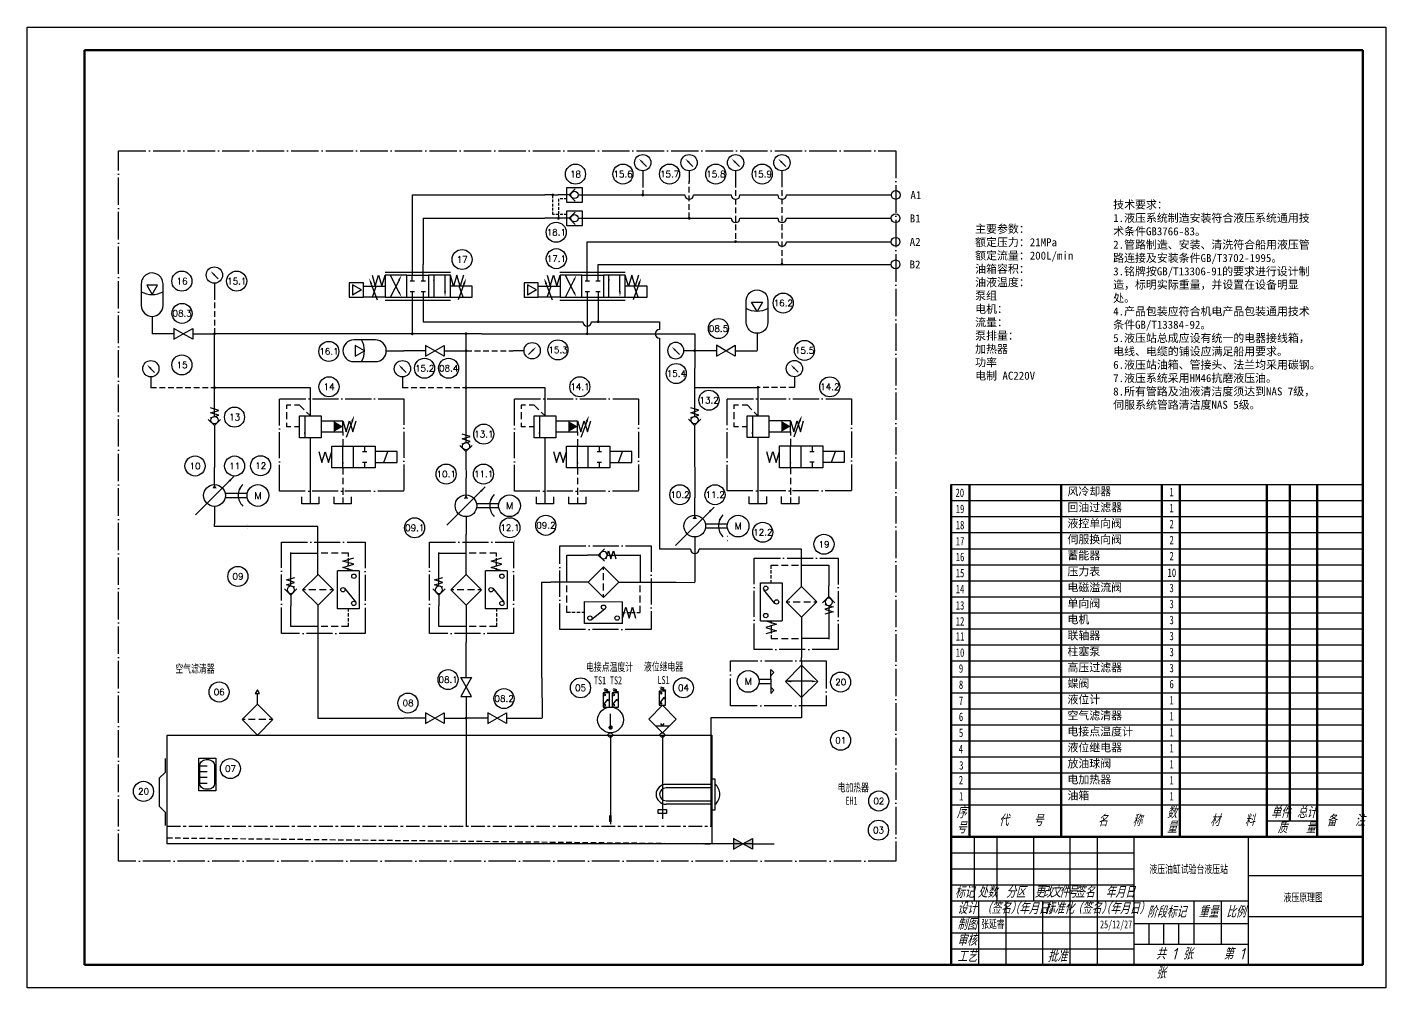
# Model space of a CAD drawing. Extents: x 245 to 8263, y -367 to 526.
# Drawn here: x 3339 to 3933, y 73 to 493 of the extents above; entities that cross this region are included whole.
import ezdxf
from ezdxf.enums import TextEntityAlignment as Align

# ---------------------------------------------------------------- set-up
doc = ezdxf.new("R2010")
doc.units = 0
doc.header["$LTSCALE"] = 5
doc.header["$MEASUREMENT"] = 0
for name, pattern in [('ACAD_ISO04W100', [30, 24, -3, 0, -3]), ('CENTER', [2, 1.25, -0.25, 0.25, -0.25]), ('HIDDEN', [0.375, 0.25, -0.125])]:
    doc.linetypes.add(name, pattern=pattern)
doc.layers.get('0').update_dxf_attribs({"linetype": 'CONTINUOUS'})
for name, color, linetype in [('11', 1, 'CONTINUOUS'), ('12', 2, 'CONTINUOUS'), ('16', 6, 'CONTINUOUS')]:
    doc.layers.add(name, color=color, linetype=linetype)
for name, color, linetype, lineweight in [('L7', 4, 'CONTINUOUS', 25), ('标注层', 7, 'CONTINUOUS', 25), ('符号 (ISO)', 7, 'CONTINUOUS', 25), ('粗实线', 7, 'CONTINUOUS', 50), ('细实线', 7, 'CONTINUOUS', 25)]:
    doc.layers.add(name, color=color, linetype=linetype, lineweight=lineweight)
doc.styles.add('GB 3.5', font='simfang.ttf', dxfattribs={"width": 0.7, "height": 3.5})
doc.styles.add('GB（5.0）', font='仿宋_GB2312.ttf', dxfattribs={"width": 0.75})
doc.styles.add('HZ', font='txt', dxfattribs={"bigfont": 'hztxt'})
doc.styles.get("Standard").update_dxf_attribs({"font": '仿宋_GB2312.ttf', "height": 3.5})
doc.styles.add('样式 1', font='gbeitc.shx', dxfattribs={"height": 18, "bigfont": 'gbcbig.shx'})

# ---------------------------------------------------------------- blocks, each defined once
blk = doc.blocks.new('电动机')
at = {"layer": '11'}
blk.add_circle((0.01, -0.08), 5, dxfattribs=at)
at = {"layer": '11', "style": 'HZ'}
blk.add_text('M', height=3.2, dxfattribs=at).set_placement((0.07, -0.1), align=Align.MIDDLE)
blk = doc.blocks.new('单向变量液压泵')
at = {"layer": '11'}
for p, q in [((-0.06, 17.98), (-0.06, 25.98)), ((8.8, 21.77), (-8.88, 4.09)), ((4.81, 14.06), (14.9, 14.06)), ((-0.06, 8.01), (-0.06, 0.01)), ((14.9, 12.06), (4.83, 12.06))]:
    blk.add_line(p, q, dxfattribs=at)
blk.add_circle((-0.08, 13.06), 5, dxfattribs=at)
blk.add_arc((17.85, 13.18), 7.03, 134.69287, 225.36484, dxfattribs=at)
at = {"layer": '12'}
for points in [[(6.48, 20.1), (7.15, 19.41), (8.86, 21.79)], [(-0.06, 18.05), (-1.06, 16.32), (0.94, 16.32)], [(10.89, 16.02), (11.7, 15.49), (12.87, 18.17)]]:
    blk.add_solid(points, dxfattribs=at)
blk = doc.blocks.new('单向阀（简易符号）带弹簧')
at = {"layer": '11'}
for p, q in [((1.92, 11.94), (-1.83, 13.07)), ((-0.03, 9.18), (-0.03, 14.18)), ((-2.88, 7.8), (-0.05, 4.97)), ((-1.83, 8.58), (1.92, 9.69)), ((-1.81, 10.82), (1.92, 11.94)), ((1.92, 9.69), (-1.81, 10.82)), ((-0.05, 4.97), (2.78, 7.8)), ((-0.05, 4.98), (-0.05, -0.02))]:
    blk.add_line(p, q, dxfattribs=at)
blk.add_circle((-0.05, 7.44), 1.67, dxfattribs=at)
blk = doc.blocks.new('压力表')
at = {"layer": '11'}
for p, q in [((-0.75, 9.49), (1.71, 7.03)), ((-0.02, 4.97), (-0.02, -0.03))]:
    blk.add_line(p, q, dxfattribs=at)
blk.add_circle((-0.04, 8.72), 3.75, dxfattribs=at)
at = {"layer": '12'}
blk.add_solid([(-0.34, 8.49), (0.25, 9.08), (-1.83, 10.56)], dxfattribs=at)
blk = doc.blocks.new('5171', base_point=(201.3, 88.5))
at = {"layer": '11'}
for p, q in [((201.38, 88.43), (201.38, 93.43)), ((213.38, 88.43), (201.38, 88.43)), ((213.38, 93.43), (213.38, 88.43))]:
    blk.add_line(p, q, dxfattribs=at)
blk = doc.blocks.new('先导式电磁溢流阀')
at = {"layer": '11'}
for p, q in [((14.07, 5.12), (14.07, -7.91)), ((9.07, -7.91), (19.07, -7.91)), ((9.07, -17.91), (9.07, -7.91)), ((11.58, -7.87), (11.58, -17.89)), ((19.07, -7.91), (19.07, -17.91)), ((29.11, -10.25), (19.13, -10.25)), ((29.11, -10.21), (30.59, -15.21)), ((29.11, -15.25), (29.11, -10.25)), ((30.59, -15.21), (32.1, -10.22)), ((33.27, -10.43), (30.6, -17.74)), ((32.1, -10.22), (33.6, -15.21)), ((33.6, -15.21), (35.1, -10.21)), ((19.07, -17.91), (9.07, -17.91)), ((14.07, -17.91), (14.07, -48.31)), ((19.11, -15.25), (29.11, -15.25)), ((17.96, -24.33), (19.44, -29.33)), ((19.44, -29.33), (20.95, -24.35)), ((20.95, -24.35), (22.45, -29.33)), ((22.45, -29.33), (23.95, -24.33)), ((23.99, -31.77), (23.99, -21.77)), ((23.99, -21.77), (43.99, -21.77)), ((29.01, -31.77), (29.01, -21.76)), ((33.99, -31.74), (33.99, -21.74)), ((38.02, -24.26), (40.02, -24.26)), ((39.02, -21.78), (39.02, -24.26)), ((53.98, -24.28), (43.98, -24.28)), ((43.99, -21.77), (43.99, -31.77)), ((47.91, -29.28), (49.73, -24.28)), ((53.98, -29.28), (53.98, -24.28)), ((40.02, -29.26), (38.02, -29.26)), ((39.02, -29.26), (39.02, -31.78)), ((43.98, -29.28), (53.98, -29.28)), ((33.99, -31.77), (23.99, -31.77)), ((43.99, -31.77), (33.99, -31.77))]:
    blk.add_line(p, q, dxfattribs=at)
at = {"layer": '12'}
for p, q in [((3.04, -2.9), (3.04, -4.62)), ((5.16, -2.93), (3.04, -2.93)), ((3.04, -6.22), (3.04, -9.42)), ((9.07, -2.93), (6.76, -2.93)), ((11.26, -5.09), (9.08, -2.91)), ((14.09, -7.91), (12.39, -6.22)), ((3.04, -11.02), (3.04, -12.92)), ((5.16, -12.91), (3.04, -12.91)), ((9.07, -12.91), (6.76, -12.91)), ((29.04, -15.19), (29.04, -16.91)), ((29.04, -18.51), (29.04, -21.71)), ((29.02, -31.53), (29.02, -34.82)), ((29.02, -36.42), (29.02, -39.36)), ((29.02, -40.97), (29.02, -44.26)), ((29.02, -45.46), (29.02, -48.4))]:
    blk.add_line(p, q, dxfattribs=at)
at = {"layer": '12', "linetype": 'ACAD_ISO04W100', "ltscale": 0.1}
blk.add_lwpolyline([(-0.03, -0.06), (57.08, -0.06), (57.08, -42.45), (-0.03, -42.45)], close=True, dxfattribs=at)
at = {"layer": '12'}
for points in [[(24.83, -15.24), (29.1, -12.77), (24.83, -10.26)], [(32.84, -10.27), (33.74, -10.59), (34.27, -7.72)], [(11.12, -15.37), (11.96, -15.37), (11.54, -17.89)], [(29.45, -29.26), (28.61, -29.26), (29.03, -31.78)]]:
    blk.add_solid(points, dxfattribs=at)
at = {"layer": '11', "xscale": 0.66, "yscale": 0.66, "zscale": 0.66}
for p in [(10.05, -48.32), (24.94, -48.32)]:
    blk.add_blockref('5171', p, dxfattribs=at)
blk = doc.blocks.new('过滤器')
at = {"layer": '11'}
for p, q in [((10.08, 0.04), (17.15, 7.11)), ((17.15, 7.11), (24.22, 0.04)), ((17.15, -7.04), (10.08, 0.04)), ((24.22, 0.04), (17.15, -7.04)), ((10.09, -0.01), (0.09, -0.01)), ((24.24, -0.01), (34.24, -0.01))]:
    blk.add_line(p, q, dxfattribs=at)
at = {"layer": '12'}
for p, q in [((17.15, 7.11), (17.15, 5.44)), ((17.15, 3.85), (17.15, 0.65)), ((17.15, -0.95), (17.15, -4.15)), ((17.15, -5.69), (17.15, -7.03))]:
    blk.add_line(p, q, dxfattribs=at)
blk = doc.blocks.new('5236', base_point=(344.92, 42.98))
at = {"layer": '11'}
for p, q in [((342.02, 47.87), (343.5, 42.87)), ((343.5, 42.87), (345, 47.86)), ((345, 47.86), (346.51, 42.87)), ((346.51, 42.87), (348.01, 47.87))]:
    blk.add_line(p, q, dxfattribs=at)
blk = doc.blocks.new('回油过滤器')
at = {"layer": '11'}
for p, q in [((0, -7.14), (0, 0)), ((0, -7.36), (12.47, -7.36)), ((12.47, -7.36), (12.47, -16.78)), ((-18.99, -32.95), (-18.97, -15.46)), ((-18.97, -15.46), (-8.97, -15.48)), ((-12.31, -24.92), (-17.34, -18.62)), ((-8.97, -15.48), (-8.99, -32.97)), ((12.48, -30.98), (12.47, -41.39)), ((-18.99, -32.95), (-8.99, -32.97)), ((12.47, -41.08), (0, -41.07)), ((0, -41.3), (0, -49.85))]:
    blk.add_line(p, q, dxfattribs=at)
for centre in [(-16.52, -17.96), (-11.52, -24.23), (-16.54, -30.48)]:
    blk.add_circle(centre, 1, dxfattribs=at)
at = {"layer": '12', "linetype": 'HIDDEN', "ltscale": 2.5}
for p, q in [((-13.98, -11.21), (-13.98, -9.61)), ((-13.97, -7.37), (0, -7.36)), ((-14, -34.96), (-14.01, -36.56)), ((-14.01, -37.21), (-14.01, -38.81)), ((-14, -32.99), (-14, -34.16)), ((-14.01, -39.47), (-14.01, -41.07)), ((-14.01, -41.05), (0, -41.07))]:
    blk.add_line(p, q, dxfattribs=at)
at = {"layer": '12'}
for p, q in [((-13.98, -13.47), (-13.98, -11.87)), ((-13.97, -8.96), (-13.97, -7.36)), ((-13.98, -15.44), (-13.98, -14.27))]:
    blk.add_line(p, q, dxfattribs=at)
at = {"layer": '12', "linetype": 'ACAD_ISO04W100', "ltscale": 0.1}
blk.add_lwpolyline([(-21.8, -4.13), (16.79, -4.13), (16.79, -46.19), (-21.8, -46.19)], close=True, dxfattribs=at)
at = {"layer": '11', "rotation": 90}
blk.add_blockref('过滤器', (-0.01, -41.39), dxfattribs=at)
at = {"layer": '11', "xscale": -1}
for name, p, rotation in [('单向阀（简易符号）带弹簧', (12.52, -16.8), 180), ('5236', (-11.64, -35.88), 89.93440482208143)]:
    blk.add_blockref(name, p, dxfattribs=dict(at, rotation=rotation))
blk = doc.blocks.new('圆点')
at = {"layer": '12', "const_width": 0.625}
blk.add_lwpolyline([(-0.35, 0.06, 1), (0.28, 0.06, 1)], format="xyb", close=True, dxfattribs=at)
blk = doc.blocks.new('E型')
at = {"layer": '11'}
for p, q in [((1.5, 7.43), (3.5, 7.43)), ((2.49, 7.43), (2.49, 9.94)), ((6.5, 7.43), (8.5, 7.43)), ((7.49, 7.43), (7.49, 9.94)), ((1.5, 2.54), (3.5, 2.54)), ((2.49, 2.54), (2.49, 0.02)), ((6.5, 2.54), (8.5, 2.54)), ((7.49, 2.54), (7.49, 0.02))]:
    blk.add_line(p, q, dxfattribs=at)
blk = doc.blocks.new('5221', base_point=(319.6, 303.8))
at = {"layer": '11'}
blk.add_line((318.28, 300.92), (315.62, 293.63), dxfattribs=at)
at = {"layer": '12'}
blk.add_solid([(317.83, 301.09), (318.73, 300.76), (319.26, 303.63)], dxfattribs=at)
blk = doc.blocks.new('FHYA10', base_point=(659.66, 112.03))
at = {"layer": '11'}
for p, q in [((653.65, 112.02), (655.13, 107.02)), ((655.13, 107.02), (656.64, 112)), ((656.64, 112), (658.14, 107.02)), ((658.14, 107.02), (659.64, 112.02))]:
    blk.add_line(p, q, dxfattribs=at)
blk = doc.blocks.new('FHYA13', base_point=(778.42, 446.4))
at = {"layer": '11'}
for p, q in [((768.41, 451.41), (778.41, 451.41)), ((768.41, 446.41), (768.41, 451.41)), ((772.54, 446.41), (774.36, 451.41)), ((778.41, 446.41), (768.41, 446.41))]:
    blk.add_line(p, q, dxfattribs=at)
blk = doc.blocks.new('电磁换向阀')
at = {"layer": '11'}
for p, q in [((-2.49, 10.03), (-2.49, 15.03)), ((2.49, 10.03), (2.49, 15.03)), ((-25.04, 6.49), (-31.54, 6.49)), ((-31.54, 6.49), (-31.54, -0.01)), ((-25.04, -0.01), (-25.04, 6.49)), ((-15.07, 11.48), (14.98, 11.48)), ((-15.04, 9.99), (-15.04, -0.01)), ((-5.04, 9.99), (-15.04, 9.99)), ((-8.68, 2.28), (-12.59, 10.04)), ((-8.65, 7.76), (-12.54, 0.02)), ((-5.04, -0.01), (-5.04, 9.99)), ((-5, 9.99), (5, 9.99)), ((15, 10), (5, 10)), ((5, 10), (5, 0)), ((7.46, 0.06), (7.46, 10.04)), ((12.54, 2.54), (12.54, 10.01)), ((15, 0), (15, 10)), ((-30, 5.59), (-30, 0.9)), ((-25.93, 3.24), (-30, 5.59)), ((-25.93, 3.24), (-30, 0.9)), ((-5, 0), (5, 0)), ((-31.54, -0.01), (-25.04, -0.01)), ((-15.07, -1.52), (14.98, -1.52)), ((-15.04, -0.01), (-5.04, -0.01)), ((-2.53, -0.01), (-2.53, -5.01)), ((2.49, -0.01), (2.49, -5.01)), ((5, 0), (15, 0))]:
    blk.add_line(p, q, dxfattribs=at)
at = {"layer": '12'}
for points in [[(-9.02, 7.95), (-8.27, 7.57), (-7.52, 10.01)], [(7, 7.52), (7.84, 7.52), (7.42, 10.04)], [(-8.3, 2.47), (-9.05, 2.09), (-7.54, 0.03)], [(12.96, 2.54), (12.12, 2.54), (12.54, 0.02)]]:
    blk.add_solid(points, dxfattribs=at)
at = {"layer": '11', "xscale": -1}
blk.add_blockref('5221', (-22.71, 8.83), dxfattribs=at)
at = {"layer": '11'}
blk.add_blockref('5221', (22.57, 8.83), dxfattribs=at)
at = {"layer": '16'}
for name, p in [('FHYA10', (-15.02, 10.02)), ('FHYA13', (-15.03, -0.02))]:
    blk.add_blockref(name, p, dxfattribs=at)
at = {"layer": '16', "xscale": -1}
for name, p in [('FHYA10', (14.98, 10.02)), ('FHYA13', (14.99, -0.02))]:
    blk.add_blockref(name, p, dxfattribs=at)
blk = doc.blocks.new('5172', base_point=(208.32, 41.13))
at = {"layer": '11'}
for p, q in [((213.14, 46.67), (203.14, 46.67)), ((203.14, 36.67), (213.14, 36.67))]:
    blk.add_line(p, q, dxfattribs=at)
for centre, start, end in [((203.14, 41.67), 90, 270), ((213.14, 41.67), 270, 90)]:
    blk.add_arc(centre, 5, start, end, dxfattribs=at)
blk = doc.blocks.new('FHYF27')
at = {"layer": '11'}
blk.add_line((-0.03, 8.01), (-0.03, 0.01), dxfattribs=at)
blk.add_lwpolyline([(2.49, 22.4), (-2.51, 22.4), (-0.01, 18.07)], close=True, dxfattribs=at)
blk.add_arc((0.01, 28.12), 10.05, 240.16091, 299.83909, dxfattribs=at)
at = {"layer": '11', "rotation": 90}
blk.add_blockref('5172', (0.55, 18.19), dxfattribs=at)
blk = doc.blocks.new('截止阀')
at = {"layer": '11'}
for p, q in [((10.02, 0.01), (0.02, 0.01)), ((14.37, 0.01), (10.04, 2.51)), ((10.04, 2.51), (10.04, -2.49)), ((10.04, -2.49), (14.37, 0.01)), ((14.36, 0.01), (18.69, 2.51)), ((18.69, -2.49), (14.36, 0.01)), ((18.69, 2.51), (18.69, -2.49)), ((18.71, 0.01), (28.71, 0.01))]:
    blk.add_line(p, q, dxfattribs=at)
blk = doc.blocks.new('双向液压锁')
at = {"layer": '11'}
for p, q in [((3.72, 0), (0, 0)), ((3.72, 0), (6.24, 0)), ((11.24, 0), (6.24, 0)), ((10.2, -0.02), (10.18, 3.48)), ((10.18, 3.48), (17.18, 3.48)), ((14.07, 2.83), (11.24, 0)), ((11.24, 0), (14.07, -2.83)), ((17.18, 3.48), (17.18, -3.52)), ((10.18, -3.52), (10.15, -0.02)), ((17.18, -3.52), (10.18, -3.52)), ((15.45, -0.01), (20.45, -0.01)), ((11.24, -10.74), (0.01, -10.74)), ((10.18, -14.26), (10.15, -10.76)), ((10.2, -10.76), (10.18, -7.26)), ((10.18, -7.26), (17.18, -7.26)), ((14.07, -7.91), (11.24, -10.74)), ((11.24, -10.74), (14.07, -13.57)), ((15.45, -10.75), (20.45, -10.75)), ((17.18, -7.26), (17.18, -14.26)), ((17.18, -14.26), (10.18, -14.26))]:
    blk.add_line(p, q, dxfattribs=at)
for centre in [(13.7, 0.01), (13.7, -10.73)]:
    blk.add_circle(centre, 1.67, dxfattribs=at)
at = {"layer": '12', "linetype": 'HIDDEN'}
for p, q in [((3.72, -9.01), (3.72, 0)), ((10.17, -1.77), (6.33, -1.79)), ((6.33, -1.79), (6.33, -10.74)), ((10.19, -9.01), (3.72, -9.01))]:
    blk.add_line(p, q, dxfattribs=at)
blk = doc.blocks.new('空气滤清器')
at = {"layer": '11'}
for p, q in [((-1, 19.09), (1.01, 19.09)), ((0.01, 20.82), (-0.99, 19.09)), ((1.01, 19.09), (0.01, 20.82)), ((0.01, 14.09), (0.01, 19.09)), ((-7.07, 7.07), (0, 14.14)), ((0, 14.14), (7.07, 7.07)), ((0, 0), (-7.07, 7.07)), ((7.07, 7.07), (0, 0))]:
    blk.add_line(p, q, dxfattribs=at)
at = {"layer": '12'}
for p, q in [((-5.73, 7.07), (-7.07, 7.07)), ((-0.99, 7.07), (-4.19, 7.07)), ((3.81, 7.07), (0.61, 7.07)), ((7.07, 7.07), (5.4, 7.07))]:
    blk.add_line(p, q, dxfattribs=at)
blk = doc.blocks.new('电液位计')
at = {"layer": '11'}
for p, q in [((0.48, -3.51), (3.89, -3.51)), ((0.48, -6.15), (3.8, -6.15)), ((0.48, -8.8), (3.8, -8.8)), ((0.48, -11.44), (3.8, -11.44))]:
    blk.add_line(p, q, dxfattribs=at)
blk.add_lwpolyline([(0, 0), (7.78, 0), (7.78, -14.95), (0, -14.95)], close=True, dxfattribs=at)
blk.add_lwpolyline([(3.33, -0.66), (4.45, -0.66, -0.414214), (7.3, -3.51), (7.3, -11.44, -0.414214), (4.45, -14.29), (3.33, -14.29, -0.414214), (0.48, -11.44), (0.48, -3.51, -0.414214)], format="xyb", close=True, dxfattribs=at)
blk = doc.blocks.new('油箱')
at = {"layer": '11'}
h = blk.add_hatch(color=256, dxfattribs=at)
h.dxf.hatch_style = 1
h.paths.add_polyline_path([(260.73, -47.57), (260.73, -52.57), (265.06, -50.07), (265.06, -50.07)])
h.paths.add_polyline_path([(265.06, -50.07), (265.06, -50.07), (269.39, -52.57), (269.39, -47.57)])
at = {"layer": '12', "linetype": 'HIDDEN', "ltscale": 2}
blk.add_line((0, -47.31), (250.71, -50.07), dxfattribs=at)
at = {"layer": 'L7'}
for p, q in [((0, 0), (250.71, 0)), ((0, -50.07), (0, 0)), ((250.71, 0), (250.71, -50.07)), ((-0.83, -10.83), (-0.83, -17.27)), ((-0.83, -17.27), (-3.59, -19.82)), ((-3.59, -19.82), (-3.59, -32.78)), ((250.71, -22.73), (229.65, -22.73)), ((250.71, -24.29), (229.65, -24.29)), ((250.71, -20.22), (252.17, -20.22)), ((252.17, -20.22), (252.17, -34.58)), ((229.65, -30.28), (250.71, -30.28)), ((-3.59, -32.78), (-0.83, -35.54)), ((-0.83, -35.54), (-0.83, -41.66)), ((250.71, -31.85), (229.65, -31.85)), ((252.17, -34.58), (250.71, -34.58)), ((269.39, -50.07), (0, -50.07))]:
    blk.add_line(p, q, dxfattribs=at)
at = {"layer": 'L7', "linetype": 'CENTER'}
blk.add_line((0, -42.01), (250.71, -42.01), dxfattribs=at)
at = {"layer": 'L7'}
for centre, radius, start, end in [((229.65, -27.29), 4.56, 90, 270), ((229.65, -27.29), 2.99, 90, 270), ((248.72, -27.29), 5.76, 306.86192, 53.13808)]:
    blk.add_arc(centre, radius, start, end, dxfattribs=at)
at = {"layer": '11'}
for name, p in [('空气滤清器', (41.62, 0)), ('电液位计', (14.61, -10.67)), ('截止阀', (250.69, -50.08))]:
    blk.add_blockref(name, p, dxfattribs=at)
blk = doc.blocks.new('液位继电器')
at = {"layer": '11'}
for p, q in [((0.49, 13), (-0.49, 13.3)), ((-0.49, 12.71), (0.49, 13)), ((0.49, 12.41), (-0.49, 12.71)), ((-0.49, 12.12), (0.49, 12.41)), ((-0.45, 12.94), (0.99, 12.41)), ((0, 8), (-4, 4)), ((-0.7, 8.72), (0.43, 10.22)), ((4, 4), (0, 8)), ((-4, 4), (0, 0)), ((0, 0), (4, 4)), ((-2, 2), (2, 2)), ((0, 2), (-0.47, 2.7)), ((0, 2), (0.47, 2.7))]:
    blk.add_line(p, q, dxfattribs=at)
blk.add_lwpolyline([(-0.92, 8), (0.92, 8), (0.92, 12.12), (-0.92, 12.12)], close=True, dxfattribs=at)
for centre in [(-0.49, 11.55), (-0.49, 8.57), (0.64, 10.06)]:
    blk.add_circle(centre, 0.26, dxfattribs=at)
blk.add_solid([(-0.48, 12.85), (-0.42, 13.03), (-0.98, 13.14)], dxfattribs=at)
blk = doc.blocks.new('电接点温度计')
at = {"layer": '11'}
for p, q in [((-0.75, 12.49), (-1.73, 12.79)), ((-1.73, 12.2), (-0.75, 12.49)), ((-0.75, 11.9), (-1.73, 12.2)), ((-1.73, 11.61), (-0.75, 11.9)), ((-1.69, 12.43), (-0.25, 11.9)), ((1.86, 12.49), (0.87, 12.79)), ((0.87, 11.61), (1.86, 11.9)), ((0.88, 12.2), (1.86, 12.49)), ((1.86, 11.9), (0.88, 12.2)), ((0.92, 12.43), (2.36, 11.9)), ((-1.93, 8.21), (-0.8, 9.7)), ((0.67, 8.21), (1.8, 9.7)), ((0.02, 1.52), (0.02, 5.49))]:
    blk.add_line(p, q, dxfattribs=at)
for points in [[(-2.16, 7.49), (-0.31, 7.49), (-0.31, 11.61), (-2.16, 11.61)], [(0.44, 7.49), (2.29, 7.49), (2.29, 11.61), (0.44, 11.61)]]:
    blk.add_lwpolyline(points, close=True, dxfattribs=at)
at = {"layer": '11', "const_width": 0.625}
blk.add_lwpolyline([(-0.29, 1.52, 1), (0.34, 1.52, 1)], format="xyb", close=True, dxfattribs=at)
at = {"layer": '11'}
for centre, radius in [((-1.73, 11.04), 0.26), ((-1.73, 8.05), 0.26), ((-0.6, 9.55), 0.26), ((0.88, 11.04), 0.26), ((0.88, 8.05), 0.26), ((2.01, 9.55), 0.26), ((0, 3.75), 3.75)]:
    blk.add_circle(centre, radius, dxfattribs=at)
for points in [[(-1.72, 12.34), (-1.65, 12.52), (-2.22, 12.62)], [(0.88, 12.34), (0.95, 12.52), (0.38, 12.62)]]:
    blk.add_solid(points, dxfattribs=at)

msp = doc.modelspace()

# ---------------------------------------------------------------- hatches: boundary and pattern name
at = {"layer": '11'}
h = msp.add_hatch(color=256, dxfattribs=at)
h.dxf.hatch_style = 1
h.paths.add_polyline_path([(3594.4657, 148.2607), (3593.3665, 148.2607), (3593.3665, 145.4324), (3594.4657, 145.4324)])

# ---------------------------------------------------------------- linework, layer by layer
msp.add_line((3763.3975, 138.9604), (3783.3847, 138.9604))
at = {"layer": '11', "linetype": 'HIDDEN', "ltscale": 2}
for p, q in [((3608.0861, 425.3635), (3608.1007, 419.5481)), ((3628.3851, 409.3584), (3628.3851, 425.3909)), ((3648.6752, 425.3635), (3648.6898, 399.1301)), ((3668.9742, 389.2293), (3668.9742, 425.3909)), ((3420.8484, 376.2566), (3420.8484, 358.7914)), ((3530.8344, 351.4279), (3551.4193, 351.4425)), ((3393.0535, 335.3102), (3420.8338, 335.3102)), ((3503.0541, 335.3102), (3530.8344, 335.3102)), ((3674.4268, 335.3634), (3658.4309, 335.3634))]:
    msp.add_line(p, q, dxfattribs=at)
at = {"layer": '11'}
for p, q in [((3507.3632, 419.5481), (3565.2081, 419.5481)), ((3507.3632, 389.2293), (3507.3632, 419.5481)), ((3584.6318, 419.5481), (3626.4851, 419.5481)), ((3630.2851, 419.5481), (3646.7784, 419.5481)), ((3650.5784, 419.5481), (3667.0742, 419.5481)), ((3670.8742, 419.5481), (3705.7263, 419.5481)), ((3705.7263, 419.5481), (3716.7698, 419.5481)), ((3512.0958, 409.3584), (3565.2166, 409.3584)), ((3512.0958, 409.3584), (3512.0958, 389.2293)), ((3584.6318, 409.3584), (3646.7841, 409.3584)), ((3650.5841, 409.3584), (3667.0742, 409.3584)), ((3670.8742, 409.3584), (3674.2049, 409.3584)), ((3674.2049, 409.3584), (3709.4487, 409.3584)), ((3709.4487, 409.3584), (3716.7433, 409.3584)), ((3583.8412, 389.3078), (3583.8412, 399.1301)), ((3583.8412, 399.1301), (3667.0742, 399.1301)), ((3670.8742, 399.1301), (3672.7483, 399.1301)), ((3672.7483, 399.1301), (3712.5237, 399.1301)), ((3712.5237, 399.1301), (3716.7433, 399.1301)), ((3583.8412, 389.2293), (3583.8412, 390.1644)), ((3588.5738, 389.2293), (3672.4246, 389.2293)), ((3672.4246, 389.2293), (3710.9053, 389.2293)), ((3710.9053, 389.2293), (3716.7433, 389.2293)), ((3507.3256, 370.189), (3507.3256, 358.8467)), ((3512.0958, 370.189), (3512.0958, 364.1369)), ((3583.8036, 370.189), (3583.8036, 358.8467)), ((3588.5738, 370.189), (3588.5738, 364.1369)), ((3512.0846, 364.1369), (3539.4151, 364.1369)), ((3539.4151, 364.1369), (3581.9036, 364.1369)), ((3585.7036, 364.1369), (3588.5625, 364.1369)), ((3588.5625, 364.1369), (3615.4406, 364.1369)), ((3615.4518, 364.1369), (3615.4518, 360.7467)), ((3420.8338, 335.3102), (3420.8338, 358.8467)), ((3537.6838, 358.8467), (3420.8338, 358.8467)), ((3425.6039, 358.8467), (3425.6039, 358.8467)), ((3530.8344, 344.009), (3530.8344, 358.8467)), ((3537.6838, 358.8467), (3617.8809, 358.8467)), ((3615.4518, 356.9467), (3615.4518, 264.6497)), ((3617.8809, 358.8467), (3630.7839, 358.8999)), ((3630.7839, 358.8999), (3630.7839, 343.8513)), ((3393.0535, 339.9425), (3393.0535, 335.3102)), ((3503.0541, 339.9425), (3503.0541, 335.3102)), ((3530.8344, 335.3102), (3530.8344, 344.009)), ((3630.7839, 335.3634), (3630.7839, 343.8513)), ((3420.8338, 327.5065), (3420.8338, 335.3102)), ((3420.8338, 335.3102), (3462.7308, 335.3102)), ((3530.8124, 316.0811), (3530.8344, 335.3102)), ((3530.8344, 335.3102), (3565.3308, 335.3102)), ((3630.7839, 327.5597), (3630.7839, 335.3634)), ((3630.7839, 335.3634), (3658.4309, 335.3634)), ((3420.8664, 314.0352), (3420.8664, 300.433)), ((3630.7726, 314.0675), (3630.8165, 287.0726)), ((3530.8012, 302.5889), (3530.8152, 295.9551)), ((3420.8664, 274.6524), (3420.8664, 275.7556)), ((3466.0578, 274.6524), (3420.8664, 274.6524)), ((3435.0802, 275.5082), (3435.1762, 275.5082)), ((3435.0802, 273.6082), (3435.1762, 273.6082)), ((3466.0578, 266.3797), (3466.0578, 274.6524)), ((3551.9302, 270.2661), (3552.0262, 270.2661)), ((3551.9302, 268.3661), (3552.0262, 268.3661)), ((3645.0304, 270.3193), (3645.1263, 270.3193)), ((3645.0304, 268.4193), (3645.1263, 268.4193)), ((3622.7849, 264.6497), (3615.4518, 264.6497)), ((3628.962, 264.6497), (3622.7849, 264.6497)), ((3630.8728, 262.3952), (3630.8165, 250.3216)), ((3677.5374, 264.6497), (3632.762, 264.6497)), ((3564.0133, 212.7174), (3564.0133, 250.2734)), ((3564.0133, 250.2734), (3567.9347, 250.2734)), ((3611.3716, 250.2734), (3622.7389, 250.2204)), ((3622.7389, 250.2204), (3630.8159, 250.1827)), ((3466.0578, 223.9316), (3466.0578, 212.7174)), ((3530.8671, 212.7174), (3530.8152, 223.9316)), ((3530.8671, 216.5174), (3530.8671, 218.0911)), ((3670.4663, 206.8962), (3677.5374, 213.9673)), ((3677.5374, 215.7711), (3677.5374, 217.2914)), ((3677.5374, 215.7315), (3677.5374, 201.6562)), ((3677.5374, 213.9673), (3684.6084, 206.8962)), ((3466.0578, 212.7174), (3466.0578, 190.7692)), ((3530.8682, 204.4587), (3528.4932, 208.5723)), ((3528.4932, 208.5723), (3533.2432, 208.5723)), ((3530.8671, 208.5911), (3530.8671, 212.7174)), ((3533.2432, 208.5723), (3530.8682, 204.4587)), ((3564.0133, 208.509), (3564.0133, 212.7174)), ((3564.0133, 208.509), (3564.0432, 190.8379)), ((3664.0378, 207.8154), (3664.0378, 212.1416)), ((3664.0378, 212.1416), (3665.4528, 210.7266)), ((3664.0378, 209.3116), (3665.4528, 210.7266)), ((3530.8682, 204.4602), (3528.4932, 200.3466)), ((3533.2432, 200.3466), (3530.8682, 204.4602)), ((3658.8273, 205.9154), (3664.0378, 205.9154)), ((3658.8335, 207.8154), (3664.0378, 207.8154)), ((3664.0378, 207.8154), (3664.0378, 205.9154)), ((3664.0378, 205.9154), (3664.0378, 201.5892)), ((3664.0378, 204.4192), (3665.4528, 203.0042)), ((3664.0378, 201.5892), (3665.4528, 203.0042)), ((3677.5374, 199.8251), (3670.4663, 206.8962)), ((3682.0453, 206.9199), (3670.5059, 206.9199)), ((3684.6084, 206.8962), (3677.5374, 199.8251)), ((3528.4932, 200.3466), (3533.2432, 200.3466)), ((3530.8671, 200.3278), (3530.8671, 190.8278)), ((3677.5374, 201.6167), (3677.5374, 196.6167)), ((3677.5374, 196.6167), (3677.5374, 190.9627)), ((3466.0578, 190.7808), (3502.6259, 190.8364)), ((3502.6259, 190.8364), (3503.5545, 190.8378)), ((3530.867, 190.7725), (3530.867, 143.5403)), ((3558.0964, 190.8278), (3564.0133, 190.8378)), ((3637.8066, 190.9627), (3637.8066, 143.5403)), ((3677.5374, 190.9627), (3637.8066, 190.9627)), ((3593.9161, 183.4454), (3593.9161, 144.4356)), ((3616.6766, 183.4454), (3616.6766, 146.806))]:
    msp.add_line(p, q, dxfattribs=at)
msp.add_lwpolyline([(3614.8808, 150.8194), (3618.4724, 150.8194), (3618.4724, 149.1741), (3614.8808, 149.1741)], close=True, dxfattribs=at)
for centre, radius in [((3718.6698, 419.5481), 1.9), ((3718.6433, 409.3584), 1.9), ((3718.6433, 399.1301), 1.9), ((3718.6433, 389.2293), 1.9), ((3593.9161, 183.4454), 1), ((3616.6766, 183.4454), 1)]:
    msp.add_circle(centre, radius, dxfattribs=at)
for centre, start, end in [((3628.3851, 419.5481), 180, 0), ((3648.6784, 419.5481), 180, 0), ((3668.9742, 419.5481), 180, 0), ((3648.6841, 409.3584), 180, 360), ((3668.9742, 409.3584), 180, 0), ((3668.9742, 399.1301), 180, 0), ((3583.8036, 364.1369), 180, 0), ((3615.4518, 358.8467), 90, 270), ((3630.862, 264.6497), 180, 0)]:
    msp.add_arc(centre, 1.9, start, end, dxfattribs=at)
at = {"layer": '12', "linetype": 'ACAD_ISO04W100', "ltscale": 0.1}
for points in [[(3378.8721, 438.9105), (3718.6698, 438.9105), (3718.6698, 128.3247), (3378.8721, 128.3247)], [(3646.4165, 215.8429), (3688.3253, 215.8429), (3688.3253, 196.1885), (3646.4165, 196.1885)]]:
    msp.add_lwpolyline(points, close=True, dxfattribs=at)
at = {"layer": '12'}
for points in [[(3673.0259, 206.4802), (3673.0259, 207.3202), (3670.5059, 206.9002)], [(3682.0453, 207.3399), (3682.0453, 206.4999), (3684.5653, 206.9199)]]:
    msp.add_solid(points, dxfattribs=at)
at = {"layer": '16'}
for centre in [(3578.6433, 428.6759), (3599.4237, 428.6897), (3619.8024, 428.6897), (3639.9938, 428.6879), (3660.2971, 428.688), (3570.2419, 403.2492), (3529.077, 391.344), (3570.2939, 391.7038), (3406.5922, 381.8947), (3430.5263, 381.8947), (3669.4866, 372.3068), (3406.6368, 367.7911), (3641.1471, 361.1487), (3470.8338, 351.1751), (3570.9886, 351.8376), (3678.7789, 351.5947), (3406.5847, 345.2339), (3512.6861, 343.778), (3523.1907, 343.778), (3622.7277, 341.4821), (3470.9014, 335.6862), (3580.5685, 335.6862), (3689.8292, 335.6723), (3637.0286, 329.8198), (3429.5918, 322.4243), (3538.5646, 315.0066), (3412.3307, 301.0703), (3429.6438, 301.0564), (3441.0005, 301.1902), (3522.1091, 297.5513), (3538.4475, 297.5513), (3624.3141, 288.5103), (3639.6582, 288.4964), (3565.7013, 275.1331), (3508.3382, 274.0389), (3549.9747, 274.0724), (3660.5378, 272.0814), (3687.305, 266.8294), (3431.0632, 252.8033), (3522.9523, 207.6633), (3580.8405, 204.0745), (3625.8358, 204.0884), (3694.5879, 206.6002), (3422.8446, 202.2628), (3547.4111, 199.3588), (3505.4288, 197.4184), (3694.5879, 181.1396), (3427.7893, 168.7745), (3389.7922, 158.8189), (3711.2393, 154.5996), (3711.1286, 141.8457)]:
    msp.add_circle(centre, 4.3855, dxfattribs=at)
at = {"layer": '标注层'}
for p, q in [((3338.9476, 492.9188), (3932.9476, 492.9188)), ((3338.9476, 72.9188), (3338.9476, 492.9188)), ((3932.9476, 492.9188), (3932.9476, 72.9188)), ((3932.9476, 72.9188), (3338.9476, 72.9188))]:
    msp.add_line(p, q, dxfattribs=at)
at = {"layer": '粗实线'}
for p, q in [((3363.9476, 482.9188), (3922.9476, 482.9188)), ((3363.9476, 82.9188), (3363.9476, 482.9188)), ((3922.9476, 482.9188), (3922.9476, 82.9188)), ((3742.9476, 264.9188), (3742.9476, 292.9188)), ((3750.9476, 264.9188), (3750.9476, 292.9188)), ((3790.9476, 138.9188), (3790.9476, 292.9188)), ((3834.9476, 138.9188), (3834.9476, 292.9188)), ((3842.9476, 138.9188), (3842.9476, 292.9188)), ((3880.9476, 138.9188), (3880.9476, 292.9188)), ((3890.9476, 152.9188), (3890.9476, 292.9188)), ((3902.9476, 138.9188), (3902.9476, 292.9188)), ((3742.9476, 138.9188), (3742.9476, 264.9188)), ((3750.9476, 138.9188), (3750.9476, 264.9188)), ((3922.9476, 138.9188), (3922.9476, 173.9188)), ((3742.9476, 82.9188), (3742.9476, 152.9188)), ((3890.9476, 152.9188), (3890.9476, 145.9188)), ((3742.9476, 138.9188), (3922.9476, 138.9188)), ((3742.9476, 138.9188), (3922.9476, 138.9188)), ((3922.9476, 138.9188), (3922.9476, 82.9188)), ((3922.9476, 82.9188), (3363.9476, 82.9188)), ((3742.9476, 82.9188), (3922.9476, 82.9188))]:
    msp.add_line(p, q, dxfattribs=at)
at = {"layer": '细实线'}
for p, q in [((3742.9476, 292.9188), (3922.9476, 292.9188)), ((3742.9476, 292.9188), (3922.9476, 292.9188)), ((3742.9476, 285.9188), (3922.9476, 285.9188)), ((3742.9476, 285.9188), (3922.9476, 285.9188)), ((3742.9476, 278.9188), (3922.9476, 278.9188)), ((3742.9476, 271.9188), (3922.9476, 271.9188)), ((3742.9476, 271.9188), (3922.9476, 271.9188)), ((3742.9476, 264.9188), (3922.9476, 264.9188)), ((3742.9476, 257.9188), (3922.9476, 257.9188)), ((3742.9476, 250.9188), (3922.9476, 250.9188)), ((3742.9476, 243.9188), (3922.9476, 243.9188)), ((3742.9476, 236.9188), (3922.9476, 236.9188)), ((3742.9476, 229.9188), (3922.9476, 229.9188)), ((3742.9476, 222.9188), (3922.9476, 222.9188)), ((3742.9476, 222.9188), (3922.9476, 222.9188)), ((3742.9476, 215.9188), (3922.9476, 215.9188)), ((3742.9476, 208.9188), (3922.9476, 208.9188)), ((3742.9476, 201.9188), (3922.9476, 201.9188)), ((3742.9476, 194.9188), (3922.9476, 194.9188)), ((3742.9476, 187.9188), (3922.9476, 187.9188)), ((3742.9476, 187.9188), (3922.9476, 187.9188)), ((3742.9476, 180.9188), (3922.9476, 180.9188)), ((3742.9476, 173.9188), (3922.9476, 173.9188)), ((3742.9476, 166.9188), (3922.9476, 166.9188)), ((3742.9476, 166.9188), (3922.9476, 166.9188)), ((3742.9476, 159.9188), (3922.9476, 159.9188)), ((3742.9476, 152.9188), (3922.9476, 152.9188)), ((3742.9476, 152.9188), (3922.9476, 152.9188)), ((3880.9476, 145.9188), (3902.9476, 145.9188)), ((3742.9476, 138.9188), (3922.9476, 138.9188)), ((3752.9476, 138.9188), (3752.9476, 110.9188)), ((3762.9476, 138.9188), (3762.9476, 110.9188)), ((3778.9476, 138.9188), (3778.9476, 110.9188)), ((3794.9476, 82.9188), (3794.9476, 138.9188)), ((3806.9476, 82.9188), (3806.9476, 138.9188)), ((3822.9476, 82.9188), (3822.9476, 138.9188)), ((3872.9476, 82.9188), (3872.9476, 138.9188)), ((3742.9476, 131.9188), (3822.9476, 131.9188)), ((3742.9476, 124.9188), (3822.9476, 124.9188)), ((3923.0472, 121.9138), (3873.0472, 121.9138)), ((3742.9476, 117.9188), (3822.9476, 117.9188)), ((3742.9476, 110.9188), (3872.9476, 110.9188)), ((3754.9476, 82.9188), (3754.9476, 110.9188)), ((3766.9476, 82.9188), (3766.9476, 110.9188)), ((3782.9476, 82.9188), (3782.9476, 110.9188)), ((3848.9476, 110.9188), (3848.9476, 91.9188)), ((3860.9476, 110.9188), (3860.9476, 91.9188)), ((3742.9476, 103.9188), (3822.9476, 103.9188)), ((3922.9476, 103.8956), (3872.9476, 103.8956)), ((3742.9476, 96.9188), (3822.9476, 96.9188)), ((3872.9476, 100.9188), (3822.9476, 100.9188)), ((3829.4476, 91.9188), (3829.4476, 100.9188)), ((3835.9476, 91.9188), (3835.9476, 100.9188)), ((3842.4476, 91.9188), (3842.4476, 100.9188)), ((3742.9476, 89.9188), (3822.9476, 89.9188)), ((3872.9476, 91.9188), (3822.9476, 91.9188))]:
    msp.add_line(p, q, dxfattribs=at)

# ---------------------------------------------------------------- block references
at = {"layer": '11'}
for name, p, xscale, yscale, zscale in [('压力表', (3608.1007, 425.3909), 0.95, 0.95, 0.95), ('压力表', (3628.3851, 425.3909), 0.95, 0.95, 0.95), ('压力表', (3648.6898, 425.3909), 0.95, 0.95, 0.95), ('压力表', (3668.9742, 425.3909), 0.95, 0.95, 0.95), ('双向液压锁', (3565.2081, 419.5593), 0.95, 0.95, 0.95), ('圆点', (3568.7741, 419.5041), 0.95, 0.95, 0.95), ('圆点', (3608.1346, 419.4928), 0.95, 0.95, 0.95), ('圆点', (3571.2552, 409.3031), 0.95, 0.95, 0.95), ('圆点', (3628.4189, 409.3031), 0.95, 0.95, 0.95), ('圆点', (3648.7237, 399.1301), 0.95, 0.95, 0.95), ('压力表', (3420.8484, 376.2566), 0.95, 0.95, 0.95), ('电磁换向阀', (3509.7281, 374.9492), 0.95, 0.95, 0.95), ('电磁换向阀', (3586.2061, 374.9492), 0.95, 0.95, 0.95), ('圆点', (3668.9742, 389.2293), 0.95, 0.95, 0.95), ('E型', (3504.958, 374.9186), 0.95, 0.95, 0.95), ('E型', (3581.4359, 374.9186), 0.95, 0.95, 0.95), ('圆点', (3588.6077, 364.0816), 0.95, 0.95, 0.95), ('截止阀', (3393.5551, 358.8367), 0.95, 0.95, 0.95), ('圆点', (3420.8676, 358.7914), 0.95, 0.95, 0.95), ('圆点', (3507.3595, 358.7914), 0.95, 0.95, 0.95), ('圆点', (3530.8344, 358.8467), 0.95, 0.95, 0.95), ('圆点', (3583.8375, 358.7914), 0.95, 0.95, 0.95), ('截止阀', (3503.5557, 351.4178), 0.95, 0.95, 0.95), ('圆点', (3530.8682, 351.3726), 0.95, 0.95, 0.95), ('圆点', (3630.75, 351.4258), -0.95, 0.95, 0.95), ('截止阀', (3658.0625, 351.471), -0.95, 0.95, 0.95), ('压力表', (3393.0535, 335.3102), 0.95, 0.95, 0.95), ('压力表', (3503.0541, 335.3102), 0.95, 0.95, 0.95), ('压力表', (3674.4268, 335.3634), 0.95, 0.95, 0.95), ('圆点', (3420.8676, 335.2549), 0.95, 0.95, 0.95), ('先导式电磁溢流阀', (3449.3653, 330.447), 0.95, 0.95, 0.95), ('圆点', (3530.8682, 335.2549), 0.95, 0.95, 0.95), ('先导式电磁溢流阀', (3551.9653, 330.447), 0.95, 0.95, 0.95), ('先导式电磁溢流阀', (3645.0655, 330.5002), 0.95, 0.95, 0.95), ('圆点', (3658.4309, 335.3634), 0.95, 0.95, 0.95), ('单向阀（简易符号）带弹簧', (3420.8664, 314.0352), 0.95, 0.95, 0.95), ('单向阀（简易符号）带弹簧', (3630.8165, 314.0884), 0.95, 0.95, 0.95), ('单向阀（简易符号）带弹簧', (3530.845, 302.6098), 0.95, 0.95, 0.95), ('单向变量液压泵', (3420.9227, 275.7556), 0.95, 0.95, 0.95), ('电动机', (3439.8177, 288.2406), 0.95, 0.95, 0.95), ('单向变量液压泵', (3530.8716, 271.2777), 0.95, 0.95, 0.95), ('电动机', (3549.8183, 283.763), 0.95, 0.95, 0.95), ('单向变量液压泵', (3630.8728, 262.3952), 0.95, 0.95, 0.95), ('电动机', (3649.7678, 274.8802), 0.95, 0.95, 0.95), ('回油过滤器', (3677.5374, 264.6497), 0.95, 0.95, 0.95), ('电动机', (3654.1639, 206.9605), 0.95, 0.95, 0.95), ('油箱', (3400.0876, 183.4454), 0.95, 0.95, 0.95), ('电接点温度计', (3593.9898, 184.4443), 1.5, 1.5, 1.5), ('液位继电器', (3616.6766, 184.4454), 1.5, 1.5, 1.5), ('截止阀', (3530.8331, 190.8278), -0.95, 0.95, 0.95), ('圆点', (3530.867, 190.7725), 0.95, 0.95, 0.95), ('截止阀', (3558.0964, 190.8278), -0.95, 0.95, 0.95)]:
    msp.add_blockref(name, p, dxfattribs=dict(at, xscale=xscale, yscale=yscale, zscale=zscale))
at = {"layer": '11', "yscale": 0.95, "zscale": 0.95}
for name, p, xscale, rotation in [('FHYF27', (3393.5704, 358.8467), 0.95, 359.9843682537356), ('FHYF27', (3658.0472, 351.4811), -0.95, 0.01563174626443953), ('FHYF27', (3503.5711, 351.4279), 0.95, 89.98436825373555), ('压力表', (3551.4467, 351.4279), 0.95, 270), ('压力表', (3630.7839, 351.4811), -0.95, 90), ('回油过滤器', (3466.0578, 223.9316), 0.95, 180), ('回油过滤器', (3530.8152, 223.9316), 0.95, 180), ('回油过滤器', (3567.9347, 250.2734), 0.95, 89.99999999999999)]:
    msp.add_blockref(name, p, dxfattribs=dict(at, xscale=xscale, rotation=rotation))

# ---------------------------------------------------------------- texts
at = {"layer": '11', "char_height": 3.5, "attachment_point": 1}
for s, width, gutter_width, insert in [('A1', 9.91369, 16.625, (3725.1087, 421.2331)), ('技术要求：\\P1.液压系统制造安装符合液压系统通用技术条件GB3766-83。\\P2.管路制造、安装、清洗符合船用液压管路连接及安装条件GB/T3702-1995。\\P3.铭牌按GB/T13306-91的要求进行设计制造，标明实际重量，并设置在设备明显处。\\P4.产品包装应符合机电产品包装通用技术条件GB/T13384-92。\\P5.液压站总成应设有统一的电器接线箱，电线、电缆的铺设应满足船用要求。\\P6.液压站油箱、管接头、法兰均采用碳钢。\\P7.液压系统采用HM46抗磨液压油。\\P8.所有管路及油液清洁度须达到NAS 7级，伺服系统管路清洁度NAS 5级。', 90.299089, 17.5, (3813.7532, 417.0876)), ('{\\fFangSong_GB2312|b1|i0|c134|p49;B1}', 9.91369, 16.625, (3724.7833, 411.0434)), ('主要参数：\\P额定压力：21MPa\\P额定流量：200L/min\\P油箱容积：\\P油液温度：\\P泵组\\P电机：\\P流量：\\P泵排量：\\P加热器\\P功率\\P电制 AC220V', 44, 17.5, (3753.4021, 406.4691)), ('A2', 9.91369, 16.625, (3724.7833, 400.8152)), ('B2', 9.91369, 16.625, (3724.7395, 390.9144)), ('风冷却器', 44, 17.5, (3793.756, 291.7158)), ('回油过滤器', 44, 17.5, (3793.756, 284.7158)), ('液控单向阀', 44, 17.5, (3793.756, 277.7158)), ('伺服换向阀', 44, 17.5, (3793.756, 270.7158)), ('蓄能器', 44, 17.5, (3793.756, 263.7158)), ('压力表', 44, 17.5, (3793.756, 256.7158)), ('电磁溢流阀', 44, 17.5, (3793.756, 249.7158)), ('单向阀', 44, 17.5, (3793.756, 242.7158)), ('电机', 44, 17.5, (3793.756, 235.7158)), ('联轴器', 44, 17.5, (3793.756, 228.7158)), ('柱塞泵', 44, 17.5, (3793.756, 221.7158)), ('高压过滤器', 44, 17.5, (3793.756, 214.7158)), ('蝶阀', 44, 17.5, (3793.756, 207.7158)), ('液位计', 44, 17.5, (3793.756, 200.7158)), ('空气滤清器', 44, 17.5, (3793.756, 193.7158)), ('电接点温度计', 44, 17.5, (3793.756, 186.7158)), ('液位继电器', 44, 17.5, (3793.756, 179.7158)), ('放油球阀', 44, 17.5, (3793.756, 172.7158)), ('电加热器', 44, 17.5, (3793.756, 165.7158)), ('油箱', 44, 17.5, (3793.756, 158.7158))]:
    msp.add_mtext_dynamic_manual_height_columns(s, width=width, gutter_width=gutter_width, heights=[0], dxfattribs=dict(at, insert=insert))
at = {"layer": '11', "char_height": 3.7, "attachment_point": 7, "style": 'GB（5.0）'}
for s, insert in [('1', (3838.3523, 287.8441)), ('1', (3838.3523, 280.8441)), ('2', (3838.3523, 273.8441)), ('2', (3838.3523, 266.8441)), ('2', (3838.3523, 259.8441)), ('10', (3837.5114, 252.5079)), ('3', (3838.3523, 245.8441)), ('3', (3838.3523, 238.8441)), ('3', (3838.3523, 231.8441)), ('3', (3838.3523, 224.8441)), ('3', (3838.3523, 217.8441)), ('3', (3838.3523, 210.8441)), ('6', (3838.3523, 203.8441)), ('1', (3838.3523, 196.8441)), ('1', (3838.3523, 189.8441)), ('1', (3838.3523, 182.8441)), ('1', (3838.3523, 175.8441)), ('1', (3838.3523, 168.8441)), ('1', (3838.3523, 161.8441)), ('1', (3838.3523, 154.8441))]:
    msp.add_mtext(s, dxfattribs=dict(at, insert=insert))
at = {"layer": '11', "char_height": 3.5, "width": 50, "attachment_point": 1, "style": 'GB 3.5'}
for s, insert in [('空气滤清器', (3403.7339, 214.1915)), ('电接点温度计\\P  TS1 TS2', (3583.2734, 214.9468)), ('\\pxqc;液位继电器\\PLS1', (3592.1763, 215.0763)), ('电加热器\\P  EH1', (3693.2362, 162.2612)), ('液压油缸试验台液压站', (3829.5916, 126.5446)), ('液压原理图', (3888.2421, 114.1982)), ('张延睿', (3756.0096, 102.5623)), ('25/12/27', (3808.0354, 102.3964))]:
    msp.add_mtext(s, dxfattribs=dict(at, insert=insert))
at = {"layer": '16', "style": 'HZ'}
for s, p in [('18', (3578.6953, 428.662)), ('15.6', (3599.4757, 428.6759)), ('15.7', (3619.8544, 428.6759)), ('15.8', (3640.0459, 428.6741)), ('15.9', (3660.3491, 428.6741)), ('18.1', (3570.2939, 403.2354)), ('17', (3529.1291, 391.3301)), ('17.1', (3570.3459, 391.69)), ('16', (3406.6442, 381.8808)), ('15.1', (3430.5783, 381.8808)), ('08.3', (3406.6888, 367.7773)), ('16.2', (3669.5386, 372.2929)), ('08.5', (3641.1991, 361.1349)), ('16.1', (3470.8858, 351.1613)), ('15.3', (3571.0407, 351.8238)), ('15.5', (3678.831, 351.5808)), ('15', (3406.6368, 345.2201)), ('15.2', (3512.7381, 343.7641)), ('08.4', (3523.2427, 343.7641)), ('15.4', (3622.7797, 341.4683)), ('14', (3470.9534, 335.6723)), ('14.1', (3580.6205, 335.6723)), ('14.2', (3689.8812, 335.6585)), ('13.2', (3637.0807, 329.8059)), ('13', (3429.6438, 322.4104)), ('13.1', (3538.6166, 314.9927)), ('10', (3412.3827, 301.0564)), ('11', (3429.6958, 301.0425)), ('12', (3441.0525, 301.1764)), ('10.1', (3522.1611, 297.5374)), ('11.1', (3538.4996, 297.5374)), ('10.2', (3624.3661, 288.4964)), ('11.2', (3639.7102, 288.4826)), ('09.1', (3508.3903, 274.025)), ('12.1', (3550.0267, 274.0585)), ('09.2', (3565.7533, 275.1193)), ('12.2', (3660.5898, 272.0675)), ('19', (3687.357, 266.8155)), ('09', (3431.1152, 252.7894)), ('08.1', (3523.0043, 207.6495)), ('20', (3694.6399, 206.5863)), ('06', (3422.8966, 202.2489)), ('05', (3580.8926, 204.0606)), ('04', (3625.8879, 204.0745)), ('08', (3505.4808, 197.4045)), ('08.2', (3547.4631, 199.345)), ('01', (3694.6399, 181.1257)), ('07', (3427.8413, 168.7606)), ('20', (3389.8442, 158.8051)), ('02', (3711.2913, 154.5857)), ('03', (3711.1806, 141.8318))]:
    msp.add_text(s, height=2.80675, dxfattribs=at).set_placement(p, align=Align.MIDDLE)
at = {"layer": '符号 (ISO)', "char_height": 3.7, "attachment_point": 7, "style": 'GB（5.0）'}
for s, insert in [('20', (3744.7942, 287.4421)), ('19', (3744.9008, 280.3987)), ('18', (3744.9008, 273.3552)), ('17', (3744.9008, 266.3118)), ('16', (3744.9008, 259.4007)), ('15', (3744.9008, 252.3573)), ('14', (3744.9008, 245.4019)), ('13', (3744.9008, 238.2224)), ('12', (3744.9008, 231.315)), ('11', (3744.9008, 224.7087)), ('10', (3744.9008, 217.5772)), ('9', (3746.2812, 210.6323)), ('8', (3746.2812, 203.5888)), ('7', (3746.2812, 196.5894)), ('6', (3746.2812, 189.5019)), ('5', (3746.299, 182.5025)), ('4', (3746.2279, 175.5031)), ('3', (3746.4233, 168.2841)), ('2', (3746.2457, 161.8875)), ('1', (3746.3523, 154.8441))]:
    msp.add_mtext(s, dxfattribs=dict(at, insert=insert))
at = {"layer": '细实线', "char_height": 5, "attachment_point": 1, "style": '样式 1'}
for s, insert, width in [('序', (3745.2637, 152.0702), 25), ('代    号', (3763.7606, 148.6885), 25), ('名    称', (3807.0018, 148.5782), 25), ('数', (3837.2505, 152.0376), 25), ('材    料', (3856.164, 148.6334), 25), ('单件', (3882.7178, 152.1544), 25), ('总计', (3894.0586, 152.1544), 25), ('备   注', (3907.0779, 148.5958), 25), ('号', (3745.2637, 145.4374), 25), ('量', (3837.2505, 145.6219), 25), ('质   量', (3885.5374, 145.4247), 25), ('标记', (3744.5056, 117.2173), 25), ('处数', (3754.5056, 117.3331), 25), ('分区', (3766.8421, 117.2559), 25), ('{\\T0.85;更改文件号}', (3779.3454, 117.3717), 25), ('签名', (3797.0442, 117.2945), 25), ('年月日 ', (3810.3913, 117.2945), 25), ('设计', (3745.5723, 110.2173), 25), ('（签名）', (3756.1381, 110.2641), 25), ('（年月日）', (3768.3339, 110.1426), 25), ('标准化', (3783.8118, 110.2559), 25), ('（签名）', (3795.786, 110.2641), 25), ('（年月日）', (3808.1579, 110.1426), 25), ('阶段标记', (3828.5845, 108.5886), 25), ('重量', (3851.1148, 108.6374), 25), ('比例', (3863.1148, 108.6374), 25), ('制图', (3745.5723, 103.2173), 25), ('审核', (3745.5723, 96.2945), 25), ('工艺', (3745.5723, 89.1401), 25), ('批准', (3785.0442, 89.2559), 25), ('共 1 张     第 1 张', (3832.4151, 90.3044), 38.957612)]:
    msp.add_mtext(s, dxfattribs=dict(at, insert=insert, width=width))

doc.saveas('drawing.dxf')
